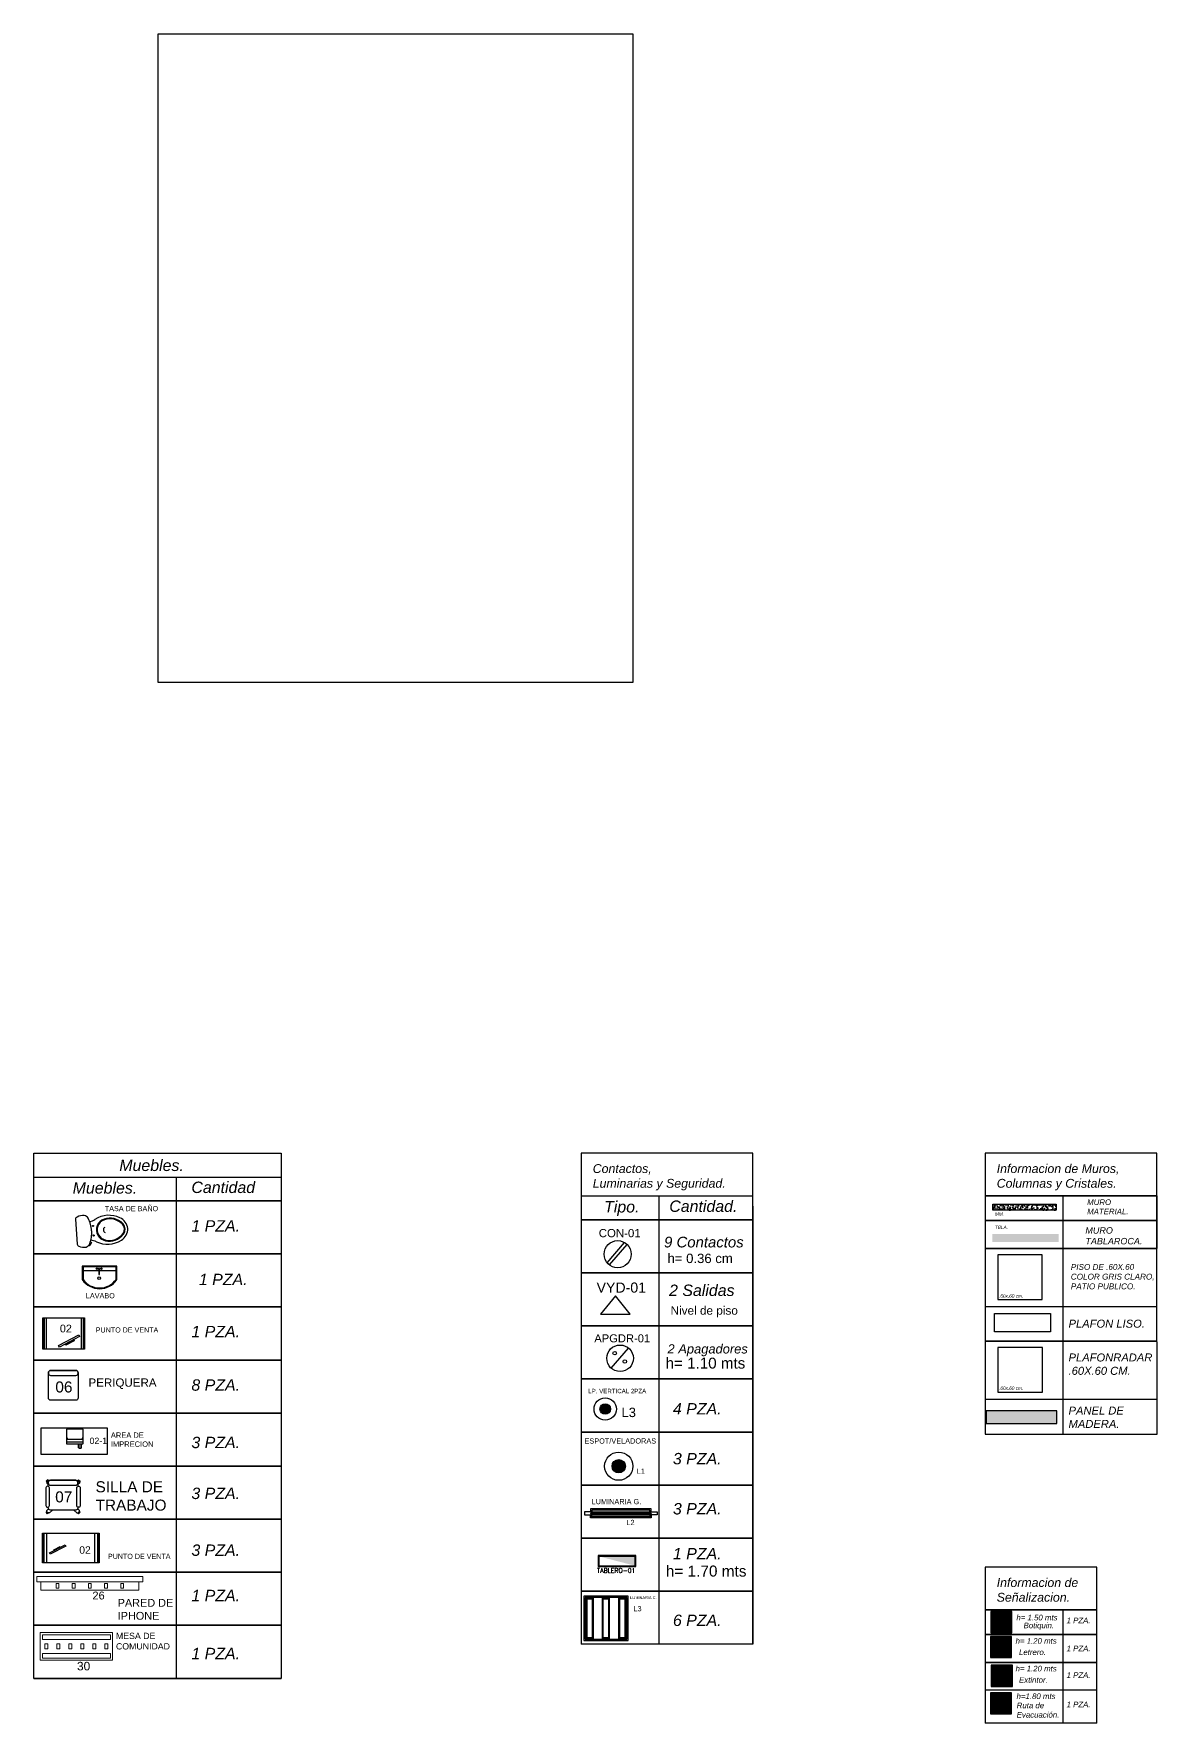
# Model space of a CAD drawing. Header units: millimetres. Extents: x 10930 to 21977, y 3784 to 7635.
# Drawn here: x 10983.13 to 10998.26, y 3814.3 to 3837.04 of the extents above; entities that cross this region are included whole.
import ezdxf
from ezdxf.enums import TextEntityAlignment as Align

# ---------------------------------------------------------------- set-up
doc = ezdxf.new("R2010")
doc.units = ezdxf.units.MM
doc.layers.add('CUADRO IMFORMATIVO', color=93, linetype='Continuous')
doc.layers.add('IMAGENES', color=191, linetype='Continuous')
doc.layers.add('MUEBLES', color=251, linetype='Continuous', lineweight=18)
doc.styles.add('BBVA_Guadalajara Rastro_FN$0$X-PP-NEW$0$ROMANS', font='romans.shx', dxfattribs={"width": 0.75})
doc.styles.get("Standard").update_dxf_attribs({"font": 'arial.ttf'})
picture_1 = doc.add_image_def('image23.png', size_in_pixel=(483, 660))

# ---------------------------------------------------------------- blocks, each defined once
blk = doc.blocks.new('IW')
at = {"layer": 'MUEBLES'}
blk.add_line((-1, 0), (1, 0), dxfattribs=at)
for points in [[(-1, 0), (-1, -0.1), (1, -0.1), (1, 0)], [(-0.925, -0.1), (-0.925, -0.255), (0.925, -0.255), (0.925, -0.1)]]:
    blk.add_lwpolyline(points, dxfattribs=at)
for points in [[(-0.637, -0.13), (-0.583, -0.13), (-0.583, -0.217), (-0.637, -0.217)], [(-0.332, -0.13), (-0.278, -0.13), (-0.278, -0.217), (-0.332, -0.217)], [(-0.027, -0.13), (0.027, -0.13), (0.027, -0.217), (-0.027, -0.217)], [(0.332, -0.13), (0.278, -0.13), (0.278, -0.217), (0.332, -0.217)], [(0.637, -0.13), (0.583, -0.13), (0.583, -0.217), (0.637, -0.217)]]:
    blk.add_lwpolyline(points, close=True, dxfattribs=at)
blk = doc.blocks.new('CT-S1')
at = {"layer": 'MUEBLES'}
for points in [[(-0.63, 0.241), (0.63, 0.241), (0.63, -0.241), (-0.63, -0.241)], [(-0.498, 0.043), (-0.552, 0.043), (-0.552, -0.043), (-0.498, -0.043)], [(-0.288, 0.043), (-0.342, 0.043), (-0.342, -0.043), (-0.288, -0.043)], [(-0.078, 0.043), (-0.132, 0.043), (-0.132, -0.043), (-0.078, -0.043)], [(0.132, 0.043), (0.078, 0.043), (0.078, -0.043), (0.132, -0.043)], [(0.342, 0.043), (0.288, 0.043), (0.288, -0.043), (0.342, -0.043)], [(0.552, 0.043), (0.498, 0.043), (0.498, -0.043), (0.552, -0.043)]]:
    blk.add_lwpolyline(points, close=True, dxfattribs=at)
for points in [[(0.593, 0.121), (0.593, 0.204), (-0.593, 0.204), (-0.593, 0.121)], [(-0.593, 0.121), (0.593, 0.121)], [(0.593, -0.121), (0.593, -0.204), (-0.593, -0.204), (-0.593, -0.121)], [(-0.593, -0.121), (0.593, -0.121)]]:
    blk.add_lwpolyline(points, dxfattribs=at)

msp = doc.modelspace()

# ---------------------------------------------------------------- hatches: boundary and pattern name
at = {"layer": 'CUADRO IMFORMATIVO'}
h = msp.add_hatch(dxfattribs=at)
h.set_pattern_fill('ANGLE', color=151, scale=0.010385)
h.set_pattern_definition([(0, (-11794.835896, -4063.511164), (0, 0.07254180236), [0.05275767444, -0.01978412792]), (90, (-11794.835896, -4063.511164), (-0.07254180236, 4e-18), [0.05275767444, -0.01978412792])])
h.paths.add_polyline_path([(10996.895, 3821.204), (10996.895, 3821.287), (10996.043, 3821.287), (10996.043, 3821.204)])
h = msp.add_hatch(dxfattribs=at)
h.set_pattern_fill('AR-CONC', color=140, scale=0.0005)
h.paths.add_polyline_path([(10996.043, 3821.204), (10996.043, 3821.287), (10996.895, 3821.287), (10996.895, 3821.204)])
h = msp.add_hatch(color=151, dxfattribs=at)
h.dxf.hatch_style = 1
h.paths.add_polyline_path([(10996.929, 3820.778), (10996.929, 3820.885), (10996.035, 3820.885), (10996.035, 3820.778)])
at = {"layer": 'CUADRO IMFORMATIVO', "lineweight": -3}
h = msp.add_hatch(color=3, dxfattribs=at)
h.dxf.hatch_style = 1
edge = h.paths.add_edge_path()
edge.add_arc((10990.822, 3818.528), 0.071, 0, 360)
at = {"layer": 'CUADRO IMFORMATIVO', "true_color": 0x9e4f00}
h = msp.add_hatch(color=34, dxfattribs=at)
h.dxf.hatch_style = 1
h.paths.add_polyline_path([(10996.905, 3818.503), (10995.954, 3818.503), (10995.954, 3818.333), (10996.905, 3818.333)])
at = {"layer": 'CUADRO IMFORMATIVO', "lineweight": -3}
h = msp.add_hatch(color=3, dxfattribs=at)
h.dxf.hatch_style = 1
edge = h.paths.add_edge_path()
edge.add_arc((10991.004, 3817.759), 0.0902, 0, 360)
at = {"layer": 'CUADRO IMFORMATIVO'}
h = msp.add_hatch(color=173, dxfattribs=at)
h.dxf.hatch_style = 1
h.paths.add_polyline_path([(10991.224, 3816.545), (10991.224, 3816.419), (10990.736, 3816.545)])
h = msp.add_hatch(color=144, dxfattribs=at)
h.dxf.hatch_style = 1
h.paths.add_polyline_path([(10996.015, 3815.518), (10996.299, 3815.518), (10996.299, 3815.802), (10996.015, 3815.802)])
h = msp.add_hatch(color=7, dxfattribs=at)
h.dxf.hatch_style = 1
h.paths.add_polyline_path([(10996.027, 3815.529), (10996.287, 3815.529), (10996.287, 3815.79), (10996.027, 3815.79)])
h = msp.add_hatch(color=144, dxfattribs=at)
h.dxf.hatch_style = 1
h.paths.add_polyline_path([(10996.288, 3815.706), (10996.028, 3815.706), (10996.028, 3815.659), (10996.288, 3815.659)])
h = msp.add_hatch(color=144, dxfattribs=at)
h.dxf.hatch_style = 1
h.paths.add_polyline_path([(10996.135, 3815.79), (10996.135, 3815.529), (10996.182, 3815.529), (10996.182, 3815.79)])
h = msp.add_hatch(color=144, dxfattribs=at)
h.dxf.hatch_style = 1
h.paths.add_polyline_path([(10996.01, 3815.183), (10996.294, 3815.183), (10996.294, 3815.467), (10996.01, 3815.467)])
h = msp.add_hatch(color=7, dxfattribs=at)
h.dxf.hatch_style = 1
h.paths.add_polyline_path([(10996.022, 3815.195), (10996.282, 3815.195), (10996.282, 3815.455), (10996.022, 3815.455)])
h = msp.add_hatch(color=144, dxfattribs=at)
h.dxf.hatch_style = 1
h.paths.add_polyline_path([(10996.021, 3814.795), (10996.305, 3814.795), (10996.305, 3815.079), (10996.021, 3815.079)])
h = msp.add_hatch(color=7, dxfattribs=at)
h.dxf.hatch_style = 1
h.paths.add_polyline_path([(10996.033, 3814.807), (10996.293, 3814.807), (10996.293, 3815.067), (10996.033, 3815.067)])
h = msp.add_hatch(color=144, dxfattribs=at)
h.dxf.hatch_style = 1
edge = h.paths.add_edge_path()
edge.add_arc((10996.153, 3814.995), 0.0302, 0, 360)
h = msp.add_hatch(color=144, dxfattribs=at)
h.dxf.hatch_style = 1
h.paths.add_polyline_path([(10996.167, 3815.045), (10996.213, 3815.053), (10996.213, 3815.018), (10996.167, 3815.026)])
h.paths.add_polyline_path([(10996.158, 3815.034), (10996.166, 3815.034), (10996.166, 3815.04), (10996.158, 3815.04)])
h.paths.add_polyline_path([(10996.15, 3815.03), (10996.158, 3815.03), (10996.158, 3815.043), (10996.15, 3815.043)])
h = msp.add_hatch(color=144, dxfattribs=at)
h.dxf.hatch_style = 1
h.paths.add_polyline_path([(10996.183, 3814.992), (10996.123, 3814.995), (10996.123, 3814.873), (10996.183, 3814.873)])
h = msp.add_hatch(dxfattribs=at)
h.set_pattern_fill('DOTS', color=144, scale=0.00326)
h.set_pattern_definition([(0, (3844.902077, 1325.2508687), (0.002587242613, 0.0051744852262), [0, -0.0051744852262])])
h.paths.add_polyline_path([(10996.183, 3814.963), (10996.152, 3814.963), (10996.152, 3814.915), (10996.183, 3814.915)])
h = msp.add_hatch(color=144, dxfattribs=at)
h.dxf.hatch_style = 1
h.paths.add_polyline_path([(10996.293, 3814.708), (10996.009, 3814.708), (10996.009, 3814.424), (10996.293, 3814.424)])
h = msp.add_hatch(color=7, dxfattribs=at)
h.dxf.hatch_style = 1
h.paths.add_polyline_path([(10996.281, 3814.696), (10996.021, 3814.696), (10996.021, 3814.435), (10996.281, 3814.435)])
h = msp.add_hatch(color=144, dxfattribs=at)
h.dxf.hatch_style = 1
h.paths.add_polyline_path([(10996.139, 3814.663), (10996.033, 3814.566), (10996.137, 3814.453)])
h = msp.add_hatch(color=144, dxfattribs=at)
h.dxf.hatch_style = 1
h.paths.add_polyline_path([(10996.139, 3814.515), (10996.139, 3814.607), (10996.262, 3814.607), (10996.262, 3814.515)])

# ---------------------------------------------------------------- linework, layer by layer
for p, q in [((10986.459, 3821.973), (10986.459, 3814.902)), ((10992.808, 3821.973), (10990.5, 3821.973)), ((10990.5, 3821.973), (10990.5, 3821.076)), ((10992.808, 3815.362), (10992.808, 3821.973)), ((10998.248, 3821.973), (10995.94, 3821.973)), ((10995.94, 3821.973), (10995.94, 3821.397)), ((10998.248, 3821.397), (10998.248, 3821.973)), ((10983.127, 3821.651), (10986.459, 3821.651)), ((10985.043, 3821.651), (10985.043, 3814.902)), ((10990.5, 3821.397), (10992.808, 3821.397)), ((10991.546, 3821.397), (10991.546, 3816.076)), ((10995.94, 3821.397), (10998.248, 3821.397)), ((10995.94, 3821.397), (10998.248, 3821.397)), ((10998.248, 3821.397), (10995.94, 3821.397)), ((10995.94, 3821.397), (10995.94, 3820.683)), ((10996.985, 3821.397), (10996.985, 3820.689)), ((10998.248, 3821.397), (10998.248, 3820.689)), ((10998.248, 3820.689), (10998.248, 3821.397)), ((10992.808, 3821.258), (10992.808, 3815.362)), ((10990.5, 3821.076), (10992.808, 3821.076)), ((10992.808, 3821.076), (10990.5, 3821.076)), ((10990.5, 3821.076), (10990.5, 3820.362)), ((10995.94, 3821.065), (10998.248, 3821.065)), ((10998.248, 3821.065), (10995.94, 3821.065)), ((10996.985, 3821.004), (10996.985, 3818.192)), ((10995.94, 3820.689), (10998.248, 3820.689)), ((10998.248, 3820.689), (10995.94, 3820.689)), ((10991.546, 3820.683), (10991.546, 3815.362)), ((10995.94, 3820.683), (10995.94, 3818.192)), ((10998.255, 3818.192), (10998.248, 3820.683)), ((10990.5, 3820.362), (10992.808, 3820.362)), ((10992.808, 3820.362), (10990.5, 3820.362)), ((10990.5, 3820.362), (10990.5, 3819.647)), ((10998.248, 3819.904), (10995.94, 3819.904)), ((10998.248, 3819.904), (10995.94, 3819.904)), ((10990.5, 3819.647), (10992.808, 3819.647)), ((10992.808, 3819.647), (10990.5, 3819.647)), ((10990.5, 3819.647), (10990.5, 3818.933)), ((10998.248, 3819.44), (10995.94, 3819.44)), ((10995.94, 3819.44), (10998.248, 3819.44)), ((10990.5, 3818.933), (10992.808, 3818.933)), ((10992.808, 3818.933), (10990.5, 3818.933)), ((10990.5, 3818.933), (10990.5, 3818.219)), ((10998.248, 3818.655), (10995.94, 3818.655)), ((10998.248, 3818.655), (10995.94, 3818.655)), ((10990.5, 3818.219), (10992.808, 3818.219)), ((10992.808, 3818.219), (10990.5, 3818.219)), ((10990.5, 3818.219), (10990.5, 3817.505)), ((10995.94, 3818.192), (10998.255, 3818.192)), ((10990.5, 3817.505), (10992.808, 3817.505)), ((10992.808, 3817.505), (10990.5, 3817.505)), ((10990.5, 3817.505), (10990.5, 3816.79)), ((10990.5, 3816.79), (10992.808, 3816.79)), ((10992.808, 3816.79), (10990.5, 3816.79)), ((10990.5, 3816.79), (10990.5, 3815.362)), ((10997.441, 3816.4), (10995.94, 3816.4)), ((10995.94, 3816.4), (10995.94, 3815.824)), ((10997.441, 3814.299), (10997.441, 3816.4)), ((10990.5, 3816.076), (10992.808, 3816.076)), ((10990.5, 3816.076), (10992.808, 3816.076)), ((10992.808, 3816.076), (10990.5, 3816.076)), ((10995.94, 3815.824), (10997.441, 3815.824)), ((10995.94, 3815.824), (10997.441, 3815.824)), ((10997.441, 3815.824), (10995.94, 3815.824)), ((10995.94, 3815.824), (10995.94, 3815.11)), ((10996.985, 3815.824), (10996.985, 3815.116)), ((10995.94, 3815.492), (10997.441, 3815.492)), ((10997.441, 3815.492), (10995.94, 3815.492)), ((10992.808, 3815.362), (10990.5, 3815.362)), ((10996.985, 3815.431), (10996.985, 3814.299)), ((10995.94, 3815.116), (10997.441, 3815.116)), ((10997.441, 3815.116), (10995.94, 3815.116)), ((10995.94, 3815.11), (10995.94, 3814.299)), ((10997.441, 3814.745), (10995.94, 3814.745)), ((10997.441, 3814.745), (10995.94, 3814.745)), ((10997.441, 3814.299), (10995.94, 3814.299))]:
    msp.add_line(p, q, dxfattribs=at)
at = {"layer": 'CUADRO IMFORMATIVO', "color": 251}
for p, q in [((10983.689, 3821.084), (10983.71, 3820.745)), ((10983.876, 3820.726), (10983.867, 3820.731)), ((10983.906, 3820.769), (10983.883, 3820.728)), ((10983.889, 3820.78), (10983.906, 3820.769)), ((10983.765, 3818.062), (10983.765, 3818.003))]:
    msp.add_line(p, q, dxfattribs=at)
at = {"layer": 'CUADRO IMFORMATIVO', "color": 40, "lineweight": -3}
for p, q in [((10990.847, 3820.496), (10991.084, 3820.769)), ((10990.878, 3820.468), (10991.118, 3820.744)), ((10990.903, 3819.078), (10991.136, 3819.348))]:
    msp.add_line(p, q, dxfattribs=at)
at = {"layer": 'CUADRO IMFORMATIVO', "color": 3}
for p, q in [((10990.625, 3817.144), (10990.543, 3817.144)), ((10990.543, 3817.144), (10990.543, 3817.103)), ((10990.543, 3817.103), (10990.625, 3817.103)), ((10990.625, 3817.144), (10991.439, 3817.144)), ((10990.625, 3817.103), (10990.625, 3817.103)), ((10990.625, 3817.103), (10991.44, 3817.103)), ((10991.439, 3817.144), (10991.52, 3817.144)), ((10991.52, 3817.103), (10991.44, 3817.103)), ((10991.52, 3817.144), (10991.52, 3817.103))]:
    msp.add_line(p, q, dxfattribs=at)
at = {"layer": 'CUADRO IMFORMATIVO', "color": 113}
for p, q in [((10991.439, 3817.185), (10990.625, 3817.185)), ((10990.625, 3817.185), (10990.625, 3817.144)), ((10990.625, 3817.063), (10990.625, 3817.103)), ((10991.44, 3817.063), (10990.625, 3817.063)), ((10991.422, 3817.168), (10990.641, 3817.168)), ((10990.641, 3817.168), (10990.641, 3817.144)), ((10990.641, 3817.079), (10990.641, 3817.103)), ((10991.424, 3817.079), (10990.641, 3817.079)), ((10991.422, 3817.144), (10991.422, 3817.168)), ((10991.424, 3817.103), (10991.424, 3817.079)), ((10991.439, 3817.144), (10991.439, 3817.185)), ((10991.44, 3817.103), (10991.44, 3817.063))]:
    msp.add_line(p, q, dxfattribs=at)
at = {"layer": 'CUADRO IMFORMATIVO', "color": 2}
for p, q in [((10990.625, 3817.128), (10991.44, 3817.127)), ((10990.625, 3817.128), (10990.625, 3817.12)), ((10990.625, 3817.12), (10991.44, 3817.12)), ((10991.44, 3817.127), (10991.44, 3817.12))]:
    msp.add_line(p, q, dxfattribs=at)
at = {"layer": 'CUADRO IMFORMATIVO'}
for points in [[(10986.459, 3821.33), (10983.127, 3821.33), (10983.127, 3821.973), (10986.459, 3821.973)], [(10986.459, 3820.616), (10983.127, 3820.616), (10983.127, 3821.33), (10986.459, 3821.33)], [(10986.459, 3819.902), (10983.127, 3819.902), (10983.127, 3820.616), (10986.459, 3820.616)], [(10986.459, 3819.188), (10983.127, 3819.188), (10983.127, 3819.902), (10986.459, 3819.902)], [(10986.459, 3818.473), (10983.127, 3818.473), (10983.127, 3819.188), (10986.459, 3819.188)], [(10986.459, 3817.759), (10983.127, 3817.759), (10983.127, 3818.473), (10986.459, 3818.473)], [(10986.459, 3817.045), (10983.127, 3817.045), (10983.127, 3817.759), (10986.459, 3817.759)], [(10986.459, 3816.331), (10983.127, 3816.331), (10983.127, 3817.045), (10986.459, 3817.045)], [(10986.459, 3815.617), (10983.127, 3815.617), (10983.127, 3816.331), (10986.459, 3816.331)], [(10986.459, 3814.902), (10983.127, 3814.902), (10983.127, 3815.617), (10986.459, 3815.617)], [(10983.127, 3814.902), (10986.459, 3814.902)]]:
    msp.add_lwpolyline(points, dxfattribs=at)
at = {"layer": 'CUADRO IMFORMATIVO', "color": 151}
msp.add_lwpolyline([(10996.043, 3821.204), (10996.043, 3821.287), (10996.895, 3821.287), (10996.895, 3821.204)], close=True, dxfattribs=at)
at = {"layer": 'CUADRO IMFORMATIVO', "color": 144}
for points in [[(10996.107, 3820.003), (10996.707, 3820.003), (10996.707, 3820.603), (10996.107, 3820.603)], [(10996.066, 3819.814), (10996.82, 3819.814), (10996.82, 3819.566), (10996.066, 3819.566)], [(10996.11, 3818.756), (10996.71, 3818.756), (10996.71, 3819.356), (10996.11, 3819.356)], [(10996.015, 3815.518), (10996.299, 3815.518), (10996.299, 3815.802), (10996.015, 3815.802)], [(10996.027, 3815.529), (10996.287, 3815.529), (10996.287, 3815.79), (10996.027, 3815.79)], [(10996.01, 3815.183), (10996.294, 3815.183), (10996.294, 3815.467), (10996.01, 3815.467)], [(10996.022, 3815.195), (10996.282, 3815.195), (10996.282, 3815.455), (10996.022, 3815.455)], [(10996.021, 3814.795), (10996.305, 3814.795), (10996.305, 3815.079), (10996.021, 3815.079)], [(10996.033, 3814.807), (10996.293, 3814.807), (10996.293, 3815.067), (10996.033, 3815.067)], [(10996.15, 3815.03), (10996.158, 3815.03), (10996.158, 3815.043), (10996.15, 3815.043)], [(10996.158, 3815.034), (10996.166, 3815.034), (10996.166, 3815.04), (10996.158, 3815.04)], [(10996.167, 3815.045), (10996.213, 3815.053), (10996.213, 3815.018), (10996.167, 3815.026)], [(10996.183, 3814.963), (10996.152, 3814.963), (10996.152, 3814.915), (10996.183, 3814.915)], [(10996.293, 3814.708), (10996.009, 3814.708), (10996.009, 3814.424), (10996.293, 3814.424)], [(10996.281, 3814.696), (10996.021, 3814.696), (10996.021, 3814.435), (10996.281, 3814.435)], [(10996.139, 3814.663), (10996.033, 3814.566), (10996.137, 3814.453)], [(10996.139, 3814.515), (10996.139, 3814.607), (10996.262, 3814.607), (10996.262, 3814.515)]]:
    msp.add_lwpolyline(points, close=True, dxfattribs=at)
at = {"layer": 'CUADRO IMFORMATIVO', "color": 251}
for points in [[(10984.247, 3820.269), (10984.247, 3820.45), (10983.781, 3820.45), (10983.781, 3820.269)], [(10984.247, 3820.392), (10984.247, 3820.45), (10983.781, 3820.45), (10983.781, 3820.392)], [(10984.237, 3820.272), (10984.237, 3820.44), (10983.791, 3820.44), (10983.791, 3820.272)], [(10983.791, 3820.392), (10984.003, 3820.392)], [(10984.014, 3820.392), (10984.237, 3820.392)], [(10983.253, 3819.756), (10983.253, 3819.335)], [(10983.265, 3819.756), (10983.265, 3819.335)], [(10983.293, 3819.756), (10983.293, 3819.335)], [(10983.767, 3819.756), (10983.767, 3819.335)], [(10983.794, 3819.756), (10983.794, 3819.335)], [(10983.806, 3819.756), (10983.806, 3819.335)], [(10983.735, 3818.061), (10983.735, 3818.007), (10983.73, 3818.007), (10983.73, 3818.061)], [(10983.734, 3818.003), (10983.767, 3818.003), (10983.767, 3818.061)], [(10983.324, 3817.566), (10983.314, 3817.577), (10983.294, 3817.556), (10983.304, 3817.546)], [(10983.304, 3817.531), (10983.322, 3817.513)], [(10983.339, 3817.566), (10983.339, 3817.566)], [(10983.706, 3817.566), (10983.706, 3817.566)], [(10983.72, 3817.566), (10983.731, 3817.577), (10983.751, 3817.556), (10983.741, 3817.546)], [(10983.741, 3817.531), (10983.722, 3817.513)], [(10983.324, 3817.129), (10983.314, 3817.119), (10983.294, 3817.14), (10983.304, 3817.15)], [(10983.304, 3817.164), (10983.326, 3817.186)], [(10983.339, 3817.13), (10983.378, 3817.169)], [(10983.706, 3817.13), (10983.666, 3817.169)], [(10983.741, 3817.164), (10983.719, 3817.186)], [(10983.72, 3817.129), (10983.731, 3817.119), (10983.751, 3817.14), (10983.741, 3817.15)], [(10983.251, 3816.46), (10983.251, 3816.856)], [(10983.267, 3816.46), (10983.267, 3816.856)], [(10983.305, 3816.46), (10983.305, 3816.856)], [(10983.95, 3816.46), (10983.95, 3816.856)], [(10983.988, 3816.46), (10983.988, 3816.856)], [(10984.005, 3816.46), (10984.005, 3816.856)]]:
    msp.add_lwpolyline(points, dxfattribs=at)
for points in [[(10984.014, 3820.421), (10984.003, 3820.421), (10984.003, 3820.338), (10984.014, 3820.338)], [(10983.249, 3819.756), (10983.81, 3819.756), (10983.81, 3819.335), (10983.249, 3819.335)], [(10983.461, 3819.385), (10983.733, 3819.527), (10983.745, 3819.504), (10983.473, 3819.362)], [(10983.553, 3819.404), (10983.665, 3819.462), (10983.672, 3819.448), (10983.56, 3819.39)], [(10984.122, 3818.271), (10983.222, 3818.271), (10983.222, 3817.921), (10984.122, 3817.921)], [(10984.01, 3816.46), (10983.245, 3816.46), (10983.245, 3816.856), (10984.01, 3816.856)], [(10983.558, 3816.682), (10983.35, 3816.574), (10983.341, 3816.592), (10983.549, 3816.699)], [(10983.488, 3816.668), (10983.402, 3816.623), (10983.397, 3816.634), (10983.482, 3816.678)]]:
    msp.add_lwpolyline(points, close=True, dxfattribs=at)
at = {"layer": 'CUADRO IMFORMATIVO', "color": 40}
msp.add_lwpolyline([(10990.892, 3819.807), (10991.026, 3819.807), (10991.16, 3819.807), (10991.16, 3819.807), (10990.959, 3820.052), (10990.758, 3819.807)], close=True, dxfattribs=at)
at = {"layer": 'CUADRO IMFORMATIVO', "color": 251}
for points in [[(10983.724, 3819.017), (10983.724, 3818.677, -0.414214), (10983.694, 3818.647), (10983.354, 3818.647, -0.414214), (10983.324, 3818.677), (10983.324, 3819.017, -0.414214), (10983.354, 3819.047), (10983.694, 3819.047, -0.414214)], [(10983.724, 3819.01), (10983.724, 3819.017, 0.414214), (10983.694, 3819.047), (10983.354, 3819.047, 0.414214), (10983.324, 3819.017), (10983.324, 3819.01, 0.414214), (10983.354, 3818.98), (10983.694, 3818.98, 0.414214)], [(10983.791, 3818.253, 0.414214), (10983.788, 3818.256), (10983.571, 3818.256, 0.414214), (10983.567, 3818.253), (10983.567, 3818.065, 0.414214), (10983.571, 3818.061), (10983.788, 3818.061, 0.414214), (10983.791, 3818.065)], [(10983.777, 3818.132), (10983.777, 3818.119, -0.414214), (10983.774, 3818.117), (10983.584, 3818.117, -0.414214), (10983.582, 3818.119), (10983.582, 3818.132, 0.414214), (10983.58, 3818.135), (10983.572, 3818.135, 0.399656), (10983.57, 3818.132), (10983.567, 3818.086), (10983.791, 3818.086), (10983.789, 3818.132, 0.399656), (10983.787, 3818.135), (10983.779, 3818.135, 0.414214)], [(10983.722, 3817.533), (10983.722, 3817.539, 0.414214), (10983.692, 3817.569), (10983.352, 3817.569, 0.414214), (10983.322, 3817.539), (10983.322, 3817.533, 0.414214), (10983.352, 3817.503), (10983.692, 3817.503, 0.414214)], [(10983.316, 3817.488), (10983.312, 3817.488, 0.414214), (10983.291, 3817.467), (10983.291, 3817.228, 0.414214), (10983.312, 3817.207), (10983.316, 3817.207, 0.414214), (10983.337, 3817.228), (10983.337, 3817.467, 0.414214)], [(10983.728, 3817.488), (10983.733, 3817.488, -0.414214), (10983.754, 3817.467), (10983.754, 3817.228, -0.414214), (10983.733, 3817.207), (10983.728, 3817.207, -0.414214), (10983.707, 3817.228), (10983.707, 3817.467, -0.414214)]]:
    msp.add_lwpolyline(points, format="xyb", close=True, dxfattribs=at)
at = {"layer": 'CUADRO IMFORMATIVO', "color": 140}
msp.add_lwpolyline([(10996.905, 3818.503), (10995.954, 3818.503), (10995.954, 3818.333), (10996.905, 3818.333)], close=True, dxfattribs=at)
at = {"layer": 'CUADRO IMFORMATIVO', "color": 251}
for points in [[(10983.339, 3817.566, 0.582794), (10983.304, 3817.531)], [(10983.322, 3817.487), (10983.322, 3817.539, -0.414214), (10983.352, 3817.569), (10983.692, 3817.569, -0.414214), (10983.722, 3817.539), (10983.722, 3817.487)], [(10983.706, 3817.566, -0.582794), (10983.741, 3817.531)], [(10983.339, 3817.13, -0.582794), (10983.304, 3817.164)], [(10983.722, 3817.208), (10983.722, 3817.199, -0.414214), (10983.692, 3817.169), (10983.352, 3817.169, -0.414214), (10983.322, 3817.199), (10983.322, 3817.208)], [(10983.706, 3817.13, 0.582794), (10983.741, 3817.164)]]:
    msp.add_lwpolyline(points, format="xyb", dxfattribs=at)
at = {"layer": 'CUADRO IMFORMATIVO', "color": 173, "elevation": -4.84}
for points in [[(10990.726, 3816.409), (10991.234, 3816.409), (10991.234, 3816.555), (10990.726, 3816.555)], [(10990.736, 3816.419), (10991.224, 3816.419), (10991.224, 3816.545), (10990.736, 3816.545)]]:
    msp.add_lwpolyline(points, close=True, dxfattribs=at)
at = {"layer": 'CUADRO IMFORMATIVO', "color": 113}
for points in [[(10990.533, 3815.411), (10991.133, 3815.411), (10991.133, 3816.011), (10990.533, 3816.011)], [(10990.553, 3815.431), (10991.113, 3815.431), (10991.113, 3815.991), (10990.553, 3815.991)]]:
    msp.add_lwpolyline(points, close=True, dxfattribs=at)
at = {"layer": 'CUADRO IMFORMATIVO', "color": 2}
for points in [[(10990.563, 3815.441), (10990.663, 3815.441), (10990.663, 3815.981), (10990.563, 3815.981)], [(10990.573, 3815.451), (10990.653, 3815.451), (10990.653, 3815.971), (10990.573, 3815.971)], [(10990.779, 3815.441), (10990.879, 3815.441), (10990.879, 3815.981), (10990.779, 3815.981)], [(10990.789, 3815.451), (10990.869, 3815.451), (10990.869, 3815.971), (10990.789, 3815.971)], [(10991.003, 3815.441), (10991.103, 3815.441), (10991.103, 3815.981), (10991.003, 3815.981)], [(10991.013, 3815.451), (10991.093, 3815.451), (10991.093, 3815.971), (10991.013, 3815.971)]]:
    msp.add_lwpolyline(points, close=True, dxfattribs=at)
at = {"layer": 'CUADRO IMFORMATIVO', "color": 144}
for points in [[(10996.288, 3815.706), (10996.028, 3815.706), (10996.028, 3815.659), (10996.288, 3815.659), (10996.288, 3815.706)], [(10996.135, 3815.79), (10996.135, 3815.529), (10996.182, 3815.529), (10996.182, 3815.79), (10996.135, 3815.79)], [(10996.183, 3814.992), (10996.123, 3814.995), (10996.123, 3814.873), (10996.183, 3814.873), (10996.183, 3814.992)]]:
    msp.add_lwpolyline(points, dxfattribs=at)
at = {"layer": 'CUADRO IMFORMATIVO', "color": 251}
for centre, radius in [((10983.925, 3820.993), 0.00759), ((10983.933, 3820.864), 0.00759), ((10983.98, 3820.417), 0.0118), ((10984.009, 3820.289), 0.0186), ((10984.037, 3820.417), 0.0118)]:
    msp.add_circle(centre, radius, dxfattribs=at)
at = {"layer": 'CUADRO IMFORMATIVO', "color": 40, "lineweight": -3}
for centre, radius in [((10990.99, 3820.612), 0.183), ((10991.022, 3819.211), 0.179), ((10990.95, 3819.28), 0.0232), ((10991.086, 3819.168), 0.0232)]:
    msp.add_circle(centre, radius, dxfattribs=at)
at = {"layer": 'CUADRO IMFORMATIVO', "color": 3, "lineweight": -3}
for centre, radius in [((10990.822, 3818.528), 0.15), ((10990.822, 3818.528), 0.071), ((10991.004, 3817.759), 0.19), ((10991.004, 3817.759), 0.0902)]:
    msp.add_circle(centre, radius, dxfattribs=at)
at = {"layer": 'CUADRO IMFORMATIVO', "color": 144}
msp.add_circle((10996.153, 3814.995), 0.0302, dxfattribs=at)
at = {"layer": 'CUADRO IMFORMATIVO', "color": 251}
for centre, radius, start, end in [((10983.725, 3821.079), 0.0367, 113.659, 173.3496), ((10983.803, 3820.927), 0.207, 89.2562, 116.3269), ((10983.796, 3821.065), 0.0698, 25.4607, 82.3377), ((10983.515, 3820.906), 0.392, 3.0499, 28.8203), ((10983.831, 3821.275), 0.229, 282.2428, 301.6947), ((10983.516, 3820.899), 0.392, 338.3269, 4.0973), ((10984.138, 3820.792), 0.344, 64.2097, 122.9376), ((10984.132, 3820.937), 0.162, 136.0088, 182.0423), ((10984.132, 3820.946), 0.162, 185.1049, 231.1384), ((10984.132, 3820.937), 0.152, 136.2593, 181.9417), ((10984.132, 3820.946), 0.152, 185.2055, 230.8879), ((10984.155, 3820.874), 0.224, 58.7913, 128.3559), ((10984.155, 3820.874), 0.214, 58.7913, 128.1763), ((10984.104, 3820.94), 0.0401, 122.8948, 244.2524), ((10984.219, 3820.935), 0.131, 8.8785, 69.2168), ((10984.217, 3820.931), 0.145, 9.6718, 68.2006), ((10984.218, 3820.959), 0.131, 297.9305, 358.2688), ((10984.215, 3820.962), 0.145, 298.9466, 357.4754), ((10984.217, 3820.94), 0.177, 5.8187, 66.3902), ((10984.217, 3820.954), 0.177, 300.7571, 1.3285), ((10983.746, 3820.754), 0.0367, 193.7977, 253.4882), ((10983.803, 3820.914), 0.207, 250.8203, 277.891), ((10983.814, 3820.776), 0.0698, 284.8096, 341.6866), ((10983.878, 3820.732), 0.00614, 246.2521, 324.0504), ((10983.875, 3820.572), 0.229, 65.4525, 84.9045), ((10984.12, 3821.09), 0.344, 244.2097, 302.9376), ((10984.146, 3821.011), 0.224, 238.7913, 308.3559), ((10984.146, 3821.011), 0.214, 238.9709, 308.3559), ((10984.014, 3820.432), 0.284, 214.915, 325.085), ((10984.014, 3820.432), 0.274, 215.5663, 324.4337)]:
    msp.add_arc(centre, radius, start, end, dxfattribs=at)

# ---------------------------------------------------------------- block references
at = {"layer": 'CUADRO IMFORMATIVO'}
for name, p, xscale, yscale, zscale in [('IW', (10983.882, 3816.274), 0.7138158272475461, 0.7138158272475461, 0.7138158272475461), ('CT-S1', (10983.701, 3815.333), 0.7710676968548781, 0.7710676968548781, 0.7710676968548781)]:
    msp.add_blockref(name, p, dxfattribs=dict(at, xscale=xscale, yscale=yscale, zscale=zscale))

# ---------------------------------------------------------------- texts
at = {"layer": 'CUADRO IMFORMATIVO', "color": 7}
for s, height, p in [('CON-01', 0.1102, (10990.735, 3820.841)), ('VYD-01', 0.136, (10990.706, 3820.095)), ('APGDR-01', 0.1077, (10990.675, 3819.426)), ('LP. VERTICAL 2PZA', 0.05912, (10990.594, 3818.741)), ('ESPOT/VELADORAS', 0.07063, (10990.543, 3818.063)), ('LUMINARIA G.', 0.07063, (10990.639, 3817.247)), ('LUMINARIA C.', 0.03789, (10991.158, 3815.97))]:
    msp.add_text(s, height=height, dxfattribs=at).set_placement(p)
at = {"layer": 'CUADRO IMFORMATIVO', "color": 230}
for s, height, p in [('h= 0.36 cm', 0.1265, (10991.661, 3820.493)), ('Nivel de piso', 0.11332, (10991.702, 3819.798)), ('h= 1.10 mts', 0.14627, (10991.635, 3819.073)), ('h= 1.70 mts', 0.14804, (10991.638, 3816.273))]:
    msp.add_text(s, height=height, dxfattribs=at).set_placement(p)
at = {"layer": 'CUADRO IMFORMATIVO', "color": 10}
for s, height, p in [('L3', 0.1254, (10991.041, 3818.42)), ('L1', 0.0706, (10991.247, 3817.657)), ('L2', 0.0706, (10991.108, 3816.966)), ('L3', 0.0706, (10991.202, 3815.806))]:
    msp.add_text(s, height=height, dxfattribs=at).set_placement(p)
at = {"layer": 'CUADRO IMFORMATIVO', "color": 251}
msp.add_text('02-1', height=0.0847, dxfattribs=at).set_placement((10983.878, 3818.058))
at = {"layer": 'CUADRO IMFORMATIVO', "color": 173, "style": 'BBVA_Guadalajara Rastro_FN$0$X-PP-NEW$0$ROMANS'}
msp.add_text('TABLERO-01', height=0.06, rotation=359.9473, dxfattribs=at).set_placement((10990.97, 3816.355), align=Align.MIDDLE)
at = {"layer": 'CUADRO IMFORMATIVO', "color": 7, "attachment_point": 1}
for s, insert, char_height in [('{\\fArial|b0|i1|c0|p34;Muebles.}', (10984.279, 3821.885), 0.15335), ('{\\fArial|b0|i1|c0|p34;Contactos,\\PLuminarias y Seguridad.}', (10990.654, 3821.824), 0.11888), ('{\\fArial|b0|i1|c0|p34;Informacion de Muros, \\PColumnas y Cristales.}', (10996.094, 3821.824), 0.11888), ('{\\fArial|b0|i1|c0|p34;Cantidad}', (10985.25, 3821.589), 0.15335), ('{\\fArial|b0|i1|c0|p34;Muebles.}', (10983.651, 3821.581), 0.15335), ('{\\fArial|b0|i1|c0|p34;Tipo.}', (10990.807, 3821.327), 0.15335), ('{\\fArial|b0|i1|c0|p34;Cantidad.}', (10991.685, 3821.335), 0.15335), ('{\\fArial|b0|i1|c0|p34;MURO \\PMATERIAL.}', (10997.312, 3821.35), 0.0755), ('{\\fArial|b0|i1|c0|p34;1 PZA.}', (10985.25, 3821.07), 0.15335), ('{\\fArial|b0|i1|c0|p34;MURO \\PTABLAROCA.}', (10997.288, 3820.976), 0.08676), ('{\\fArial|b0|i1|c0|p34;9 Contactos}', (10991.615, 3820.847), 0.14368), ('{\\fArial|b0|i1|c0|p34;PISO DE .60X.60\\PCOLOR GRIS CLARO, \\PPATIO PUBLICO. }', (10997.092, 3820.48), 0.07849), ('{\\fArial|b0|i1|c0|p34;1 PZA.}', (10985.351, 3820.349), 0.15335), ('{\\fArial|b0|i1|c0|p34;2 Salidas}', (10991.682, 3820.203), 0.15335), ('{\\fArial|b0|i1|c0|p34;1 PZA.}', (10985.25, 3819.648), 0.15335), ('{\\fArial|b0|i1|c0|p34;2 Apagadores}', (10991.661, 3819.4), 0.1243), ('{\\fArial|b0|i1|c0|p34;8 PZA.}', (10985.25, 3818.928), 0.15335), ('{\\fArial|b0|i1|c0|p34;4 PZA.}', (10991.734, 3818.608), 0.15335), ('{\\fArial|b0|i1|c0|p34;3 PZA.}', (10985.25, 3818.155), 0.15335), ('{\\fArial|b0|i1|c0|p34;3 PZA.}', (10991.734, 3817.937), 0.15335), ('{\\fArial|b0|i1|c0|p34;3 PZA.}', (10985.25, 3817.47), 0.15335), ('{\\fArial|b0|i1|c0|p34;3 PZA.}', (10991.734, 3817.263), 0.15335), ('{\\fArial|b0|i1|c0|p34;3 PZA.}', (10985.25, 3816.705), 0.15335), ('{\\fArial|b0|i1|c0|p34;1 PZA.}', (10991.734, 3816.658), 0.15335), ('{\\fArial|b0|i1|c0|p34;Informacion de \\PSeñalizacion.}', (10996.094, 3816.252), 0.11888), ('{\\fArial|b0|i1|c0|p34;1 PZA.}', (10985.25, 3816.095), 0.15335), ('{\\fArial|b0|i1|c0|p34;6 PZA.}', (10991.734, 3815.761), 0.15335), ('{\\fArial|b0|i1|c0|p34;1 PZA.}', (10997.035, 3815.721), 0.0755), ('{\\fArial|b0|i1|c0|p34;Botiquin.}', (10996.456, 3815.653), 0.0755), ('{\\fArial|b0|i1|c0|p34;1 PZA.}', (10985.25, 3815.314), 0.15335), ('{\\fArial|b0|i1|c0|p34;Letrero.}', (10996.394, 3815.293), 0.0755), ('{\\fArial|b0|i1|c0|p34;1 PZA.}', (10997.035, 3815.343), 0.0755), ('{\\fArial|b0|i1|c0|p34;Extintor.}', (10996.394, 3814.919), 0.0755), ('{\\fArial|b0|i1|c0|p34;1 PZA.}', (10997.035, 3814.985), 0.0755), ('{\\fArial|b0|i1|c0|p34;Ruta de \\PEvacuación.}', (10996.363, 3814.576), 0.0755), ('{\\fArial|b0|i1|c0|p34;1 PZA.}', (10997.035, 3814.59), 0.0755)]:
    msp.add_mtext_dynamic_manual_height_columns(s, width=3.703, gutter_width=12.5, heights=[0], dxfattribs=dict(at, insert=insert, char_height=char_height))
at = {"layer": 'CUADRO IMFORMATIVO', "color": 251, "attachment_point": 1}
for s, width, heights, insert, char_height in [('TASA DE BAÑO', 1.23188, [0.914], (10984.083, 3821.261), 0.06966), ('LAVABO', 1.23188, [0.914], (10983.829, 3820.088), 0.0697), ('\\pi0.18551;02', 0.51895, [0], (10983.293, 3819.664), 0.10402), ('PUNTO DE VENTA', 1.23188, [0], (10983.962, 3819.627), 0.06868), ('\\pi0.093817;06', 0.4, [0], (10983.324, 3818.899), 0.14832), ('PERIQUERA', 1.23188, [0], (10983.864, 3818.94), 0.1114), ('AREA DE \\PIMPRECION', 1.23188, [0], (10984.165, 3818.213), 0.0725), ('SILLA DE TRABAJO ', 1.23188, [0], (10983.959, 3817.556), 0.14832), ('\\pi0.078699;07', 0.36987, [0], (10983.337, 3817.42), 0.14832), ('PUNTO DE VENTA', 1.23188, [0], (10984.126, 3816.58), 0.06868), ('\\pi0.31543;26', 0.78426, [0], (10983.602, 3816.071), 0.10588), ('PARED DE IPHONE', 1.23188, [0.914], (10984.257, 3815.972), 0.10483), ('MESA DE \\PCOMUNIDAD', 1.23188, [0.914], (10984.234, 3815.517), 0.0844), ('\\pi0.31045;30', 0.78426, [0], (10983.399, 3815.125), 0.11437)]:
    msp.add_mtext_dynamic_manual_height_columns(s, width=width, gutter_width=12.5, heights=heights, dxfattribs=dict(at, insert=insert, char_height=char_height))
at = {"layer": 'CUADRO IMFORMATIVO', "color": 210, "char_height": 0.04516, "attachment_point": 1}
for s, insert in [('{\\fArial|b0|i1|c0|p34;MM.}', (10996.07, 3821.174)), ('{\\fArial|b0|i1|c0|p34;TBLA.}', (10996.07, 3820.997)), ('{\\fArial|b0|i1|c0|p34;.60x.60 cm.}', (10996.125, 3820.072)), ('{\\fArial|b0|i1|c0|p34;.60x.60 cm.}', (10996.125, 3818.831))]:
    msp.add_mtext_dynamic_manual_height_columns(s, width=3.703, gutter_width=12.5, heights=[0], dxfattribs=dict(at, insert=insert))
at = {"layer": 'CUADRO IMFORMATIVO', "color": 255, "char_height": 0.10772, "attachment_point": 1}
for s, insert in [('{\\fArial|b0|i1|c0|p34;PLAFON LISO.}', (10997.061, 3819.731)), ('{\\fArial|b0|i1|c0|p34;PLAFONRADAR\\P.60X.60 CM.}', (10997.061, 3819.276)), ('{\\fArial|b0|i1|c0|p34;PANEL DE \\PMADERA.}', (10997.061, 3818.561))]:
    msp.add_mtext_dynamic_manual_height_columns(s, width=3.703, gutter_width=12.5, heights=[0], dxfattribs=dict(at, insert=insert))
at = {"layer": 'CUADRO IMFORMATIVO', "color": 251, "insert": (10983.551, 3816.678), "char_height": 0.09932, "attachment_point": 1, "rotation": 0.5032}
msp.add_mtext_dynamic_manual_height_columns('\\pi0.18885;02', width=0.51895, gutter_width=12.5, heights=[0.531], dxfattribs=at)
at = {"layer": 'CUADRO IMFORMATIVO', "color": 151, "char_height": 0.0755, "attachment_point": 1}
for s, insert in [('{\\fArial|b0|i1|c0|p34;h= 1.50 mts}', (10996.359, 3815.759)), ('{\\fArial|b0|i1|c0|p34;h= 1.20 mts}', (10996.348, 3815.444)), ('{\\fArial|b0|i1|c0|p34;h= 1.20 mts}', (10996.348, 3815.072)), ('{\\fArial|b0|i1|c0|p34;h=1.80 mts}', (10996.361, 3814.7))]:
    msp.add_mtext_dynamic_manual_height_columns(s, width=3.703, gutter_width=12.5, heights=[0], dxfattribs=dict(at, insert=insert))
at = {"layer": 'CUADRO IMFORMATIVO', "color": 144, "attachment_point": 1}
for s, insert, char_height in [('{\\fArial|b0|i1|c0|p34;QUE HACER \\PEN CASO DE \\PINCENDIOS Y \\PSISMOS.}', (10996.034, 3815.413), 0.02654), ('{\\fArial|b0|i1|c0|p34;EXTINTOR.}', (10996.094, 3814.853), 0.01606)]:
    msp.add_mtext_dynamic_manual_height_columns(s, width=3.703, gutter_width=12.5, heights=[0], dxfattribs=dict(at, insert=insert, char_height=char_height))

# ---------------------------------------------------------------- pictures from other files: only their frames are drawn
at = {"layer": 'IMAGENES', "color": 113}
image = msp.add_image(picture_1, insert=(10984.803, 3828.306), size_in_units=(6.391, 8.732), dxfattribs=at)
image.dxf.flags = 7

doc.saveas('drawing.dxf')
